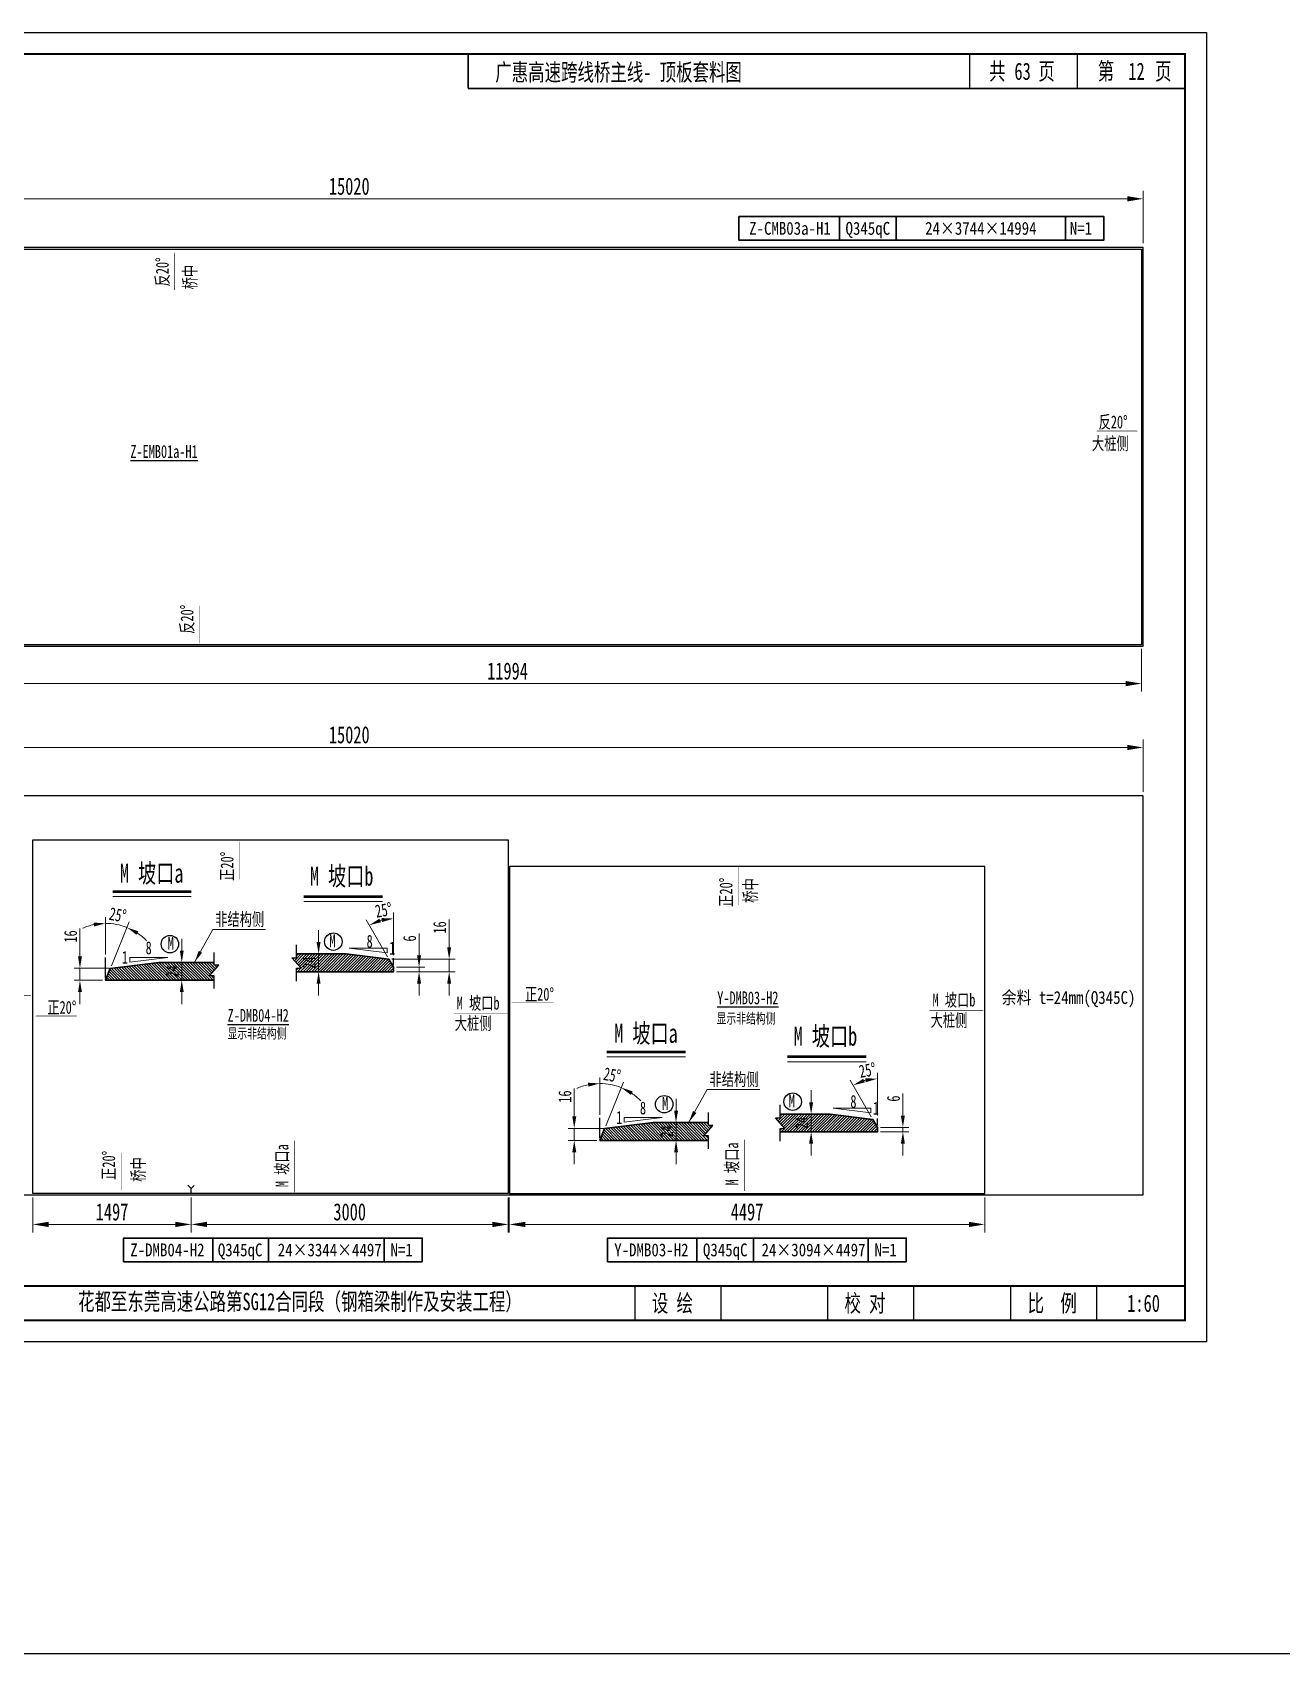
# Model space of a CAD drawing. Extents: x 1629247 to 2251351, y -601856 to -65897.
# Drawn here: x 2110674 to 2122492, y -114574 to -99245 of the extents above; entities that cross this region are included whole.
import ezdxf
from ezdxf.enums import TextEntityAlignment as Align

# ---------------------------------------------------------------- set-up
doc = ezdxf.new("R2010")
doc.units = 0
doc.header["$LTSCALE"] = 2
doc.header["$MEASUREMENT"] = 0
doc.header["$PDMODE"] = 35
doc.header["$PDSIZE"] = 50
doc.linetypes.add('PHANTOM', pattern=[63.5, 31.75, -6.35, 6.35, -6.35, 6.35, -6.35])
doc.layers.get('0').update_dxf_attribs({"linetype": 'CONTINUOUS'})
doc.layers.get('Defpoints').update_dxf_attribs({"linetype": 'CONTINUOUS'})
for name, color, linetype, lineweight in [('1图框轮廓', 7, 'CONTINUOUS', 35), ('文字层', 4, 'CONTINUOUS', 13), ('标注层', 3, 'CONTINUOUS', 13)]:
    doc.layers.add(name, color=color, linetype=linetype, lineweight=lineweight)
doc.layers.add('A3', color=7, linetype='CONTINUOUS')
doc.styles.add('仿宋', font='仿宋_GB2312_1.ttf', dxfattribs={"width": 0.7})
doc.dimstyles.new('标准标注样式-45', dxfattribs={"dimscale": 45, "dimtxt": 2.7, "dimasz": 2.5, "dimexe": 1.25, "dimexo": 0.625, "dimtad": 1, "dimdec": 0, "dimdsep": 46, "dimtxsty": '仿宋', "dimcen": 2.5, "dimclrd": 3, "dimclre": 3, "dimclrt": 4, "dimazin": 0, "dimtfac": 1, "dimtdec": 0, "dimtmove": 0, "dimatfit": 3, "dimfxl": 1.25, "dimlwd": 13, "dimlwe": 13, "dimarcsym": 0})
doc.dimstyles.new('标准标注样式-60', dxfattribs={"dimscale": 60, "dimtxt": 2.7, "dimasz": 2.5, "dimexe": 1.25, "dimexo": 0.625, "dimtad": 1, "dimdec": 0, "dimdsep": 46, "dimtxsty": '仿宋', "dimcen": 2.5, "dimclrd": 3, "dimclre": 3, "dimclrt": 4, "dimazin": 0, "dimtfac": 1, "dimtdec": 0, "dimtmove": 0, "dimatfit": 3, "dimfxl": 1.25, "dimlwd": 13, "dimlwe": 13, "dimarcsym": 0})

# ---------------------------------------------------------------- blocks, each defined once
blk = doc.blocks.new('*D898')
at = {"layer": 'Defpoints', "color": 0}
for p in [(2118008, -109472), (2118041, -109472), (2118016, -109640)]:
    blk.add_point(p, dxfattribs=at)
at = {"layer": '标注层', "color": 3, "linetype": 'ByBlock', "lineweight": 13}
for p, q in [((2118041, -109360), (2118041, -109247)), ((2118041, -109640), (2118041, -109472)), ((2118041, -109753), (2118041, -109865))]:
    blk.add_line(p, q, dxfattribs=at)
at = {"layer": '标注层', "color": 3, "lineweight": 13}
for p, q in [((2118036, -109472), (2118097, -109472)), ((2118044, -109640), (2118097, -109640))]:
    blk.add_line(p, q, dxfattribs=at)
at = {"layer": '标注层', "color": 3}
for points in [[(2118022, -109360), (2118060, -109360), (2118041, -109472)], [(2118022, -109753), (2118060, -109753), (2118041, -109640)]]:
    blk.add_solid(points, dxfattribs=at)
at = {"layer": '标注层', "color": 4, "insert": (2117952, -109556), "char_height": 121.5, "attachment_point": 5, "rotation": 90, "style": '仿宋'}
blk.add_mtext('24', dxfattribs=at)
blk = doc.blocks.new('*D899')
at = {"layer": 'Defpoints', "color": 0}
for p in [(2118668, -109598), (2118909, -109598), (2118668, -109640)]:
    blk.add_point(p, dxfattribs=at)
at = {"layer": '标注层', "color": 3, "linetype": 'ByBlock', "lineweight": 13}
for p, q in [((2118909, -109486), (2118909, -109279)), ((2118909, -109640), (2118909, -109598)), ((2118909, -109753), (2118909, -109865))]:
    blk.add_line(p, q, dxfattribs=at)
at = {"layer": '标注层', "color": 3, "lineweight": 13}
for p, q in [((2118696, -109598), (2118965, -109598)), ((2118696, -109640), (2118965, -109640))]:
    blk.add_line(p, q, dxfattribs=at)
at = {"layer": '标注层', "color": 3}
for points in [[(2118890, -109486), (2118928, -109486), (2118909, -109598)], [(2118890, -109753), (2118928, -109753), (2118909, -109640)]]:
    blk.add_solid(points, dxfattribs=at)
at = {"layer": '标注层', "color": 4, "insert": (2118820, -109326), "char_height": 122, "attachment_point": 5, "rotation": 90, "style": '仿宋'}
blk.add_mtext('6', dxfattribs=at)
blk = doc.blocks.new('*D900')
at = {"layer": 'Defpoints', "color": 0}
for p in [(2118510, -109166), (2118624, -109523), (2118668, -109513), (2118668, -109578), (2118668, -109598)]:
    blk.add_point(p, dxfattribs=at)
at = {"layer": '标注层', "color": 3, "lineweight": 13}
for p, q in [((2118668, -109485), (2118668, -109082)), ((2118610, -109499), (2118410, -109151))]:
    blk.add_line(p, q, dxfattribs=at)
at = {"layer": '标注层', "color": 3, "linetype": 'ByBlock', "lineweight": 13}
blk.add_arc((2118668, -109598), 460, 104.0452, 105.9548, dxfattribs=at)
at = {"layer": '标注层', "color": 3}
for points in [[(2118549, -109173), (2118534, -109139), (2118438, -109200)], [(2118554, -109134), (2118558, -109171), (2118668, -109138)]]:
    blk.add_solid(points, dxfattribs=at)
at = {"layer": '标注层', "color": 4, "insert": (2118574, -109058), "char_height": 121.5, "attachment_point": 5, "rotation": 9.8298, "style": '仿宋'}
blk.add_mtext('25%%D', dxfattribs=at)
blk = doc.blocks.new('*D901')
at = {"layer": 'Defpoints', "color": 0}
for p in [(2116763, -109553), (2116797, -109553), (2116788, -109721)]:
    blk.add_point(p, dxfattribs=at)
at = {"layer": '标注层', "color": 3, "linetype": 'ByBlock', "lineweight": 13}
for p, q in [((2116763, -109440), (2116763, -109328)), ((2116763, -109721), (2116763, -109553)), ((2116763, -109833), (2116763, -109946))]:
    blk.add_line(p, q, dxfattribs=at)
at = {"layer": '标注层', "color": 3, "lineweight": 13}
for p, q in [((2116768, -109553), (2116707, -109553)), ((2116760, -109721), (2116707, -109721))]:
    blk.add_line(p, q, dxfattribs=at)
at = {"layer": '标注层', "color": 3}
for points in [[(2116745, -109440), (2116782, -109440), (2116763, -109553)], [(2116745, -109833), (2116782, -109833), (2116763, -109721)]]:
    blk.add_solid(points, dxfattribs=at)
at = {"layer": '标注层', "color": 4, "insert": (2116674, -109637), "char_height": 121.5, "attachment_point": 5, "rotation": 90, "style": '仿宋'}
blk.add_mtext('24', dxfattribs=at)
blk = doc.blocks.new('*D902')
at = {"layer": 'Defpoints', "color": 0}
for p in [(2116179, -109200), (2116043, -109507), (2116043, -109701), (2116043, -109721), (2116087, -109610)]:
    blk.add_point(p, dxfattribs=at)
at = {"layer": '标注层', "color": 3, "lineweight": 13}
for p, q in [((2116043, -109479), (2116043, -109126)), ((2116098, -109584), (2116265, -109170))]:
    blk.add_line(p, q, dxfattribs=at)
at = {"layer": '标注层', "color": 3, "linetype": 'ByBlock', "lineweight": 13}
for start, end in [(101.9979, 113.9959), (68, 90), (44.0041, 56.0021)]:
    blk.add_arc((2116043, -109721), 538, start, end, dxfattribs=at)
at = {"layer": '标注层', "color": 3}
for points in [[(2115929, -109176), (2115933, -109213), (2116043, -109183)], [(2116335, -109291), (2116353, -109258), (2116244, -109222)]]:
    blk.add_solid(points, dxfattribs=at)
at = {"layer": '标注层', "color": 4, "insert": (2116158, -109104), "char_height": 121.5, "attachment_point": 5, "rotation": 349.4508, "style": '仿宋'}
blk.add_mtext('25%%D', dxfattribs=at)
blk = doc.blocks.new('*D903')
at = {"layer": 'Defpoints', "color": 0}
for p in [(2115800, -109721), (2116043, -109721), (2116108, -109608)]:
    blk.add_point(p, dxfattribs=at)
at = {"layer": '标注层', "color": 3, "linetype": 'ByBlock', "lineweight": 13}
for p, q in [((2115800, -109495), (2115800, -109231)), ((2115800, -109721), (2115800, -109608)), ((2115800, -109833), (2115800, -109946))]:
    blk.add_line(p, q, dxfattribs=at)
at = {"layer": '标注层', "color": 3, "lineweight": 13}
for p, q in [((2116080, -109608), (2115744, -109608)), ((2116015, -109721), (2115744, -109721))]:
    blk.add_line(p, q, dxfattribs=at)
at = {"layer": '标注层', "color": 3}
for points in [[(2115782, -109495), (2115819, -109495), (2115800, -109608)], [(2115782, -109833), (2115819, -109833), (2115800, -109721)]]:
    blk.add_solid(points, dxfattribs=at)
at = {"layer": '标注层', "color": 4, "insert": (2115712, -109307), "char_height": 121.5, "attachment_point": 5, "rotation": 90, "style": '仿宋'}
blk.add_mtext('16', dxfattribs=at)
blk = doc.blocks.new('*D849')
at = {"color": 3, "lineweight": 13, "ltscale": 3}
for p, q in [((2110679, -110262), (2110679, -110591)), ((2112176, -110262), (2112176, -110591))]:
    blk.add_line(p, q, dxfattribs=at)
at = {"color": 3, "linetype": 'ByBlock', "lineweight": 13, "ltscale": 3}
blk.add_line((2112026, -110516), (2110829, -110516), dxfattribs=at)
at = {"color": 3, "ltscale": 3}
for points in [[(2110829, -110491), (2110829, -110541), (2110679, -110516)], [(2112026, -110491), (2112026, -110541), (2112176, -110516)]]:
    blk.add_solid(points, dxfattribs=at)
at = {"layer": 'Defpoints', "color": 0, "ltscale": 3}
for p in [(2110679, -110225), (2112176, -110225), (2110679, -110516)]:
    blk.add_point(p, dxfattribs=at)
at = {"color": 4, "ltscale": 3, "insert": (2111428, -110398), "char_height": 162, "attachment_point": 5, "style": '仿宋'}
blk.add_mtext('1497', dxfattribs=at)
blk = doc.blocks.new('*D850')
at = {"color": 3, "lineweight": 13, "ltscale": 3}
for p, q in [((2112176, -110262), (2112176, -110591)), ((2115176, -110262), (2115176, -110591))]:
    blk.add_line(p, q, dxfattribs=at)
at = {"color": 3, "linetype": 'ByBlock', "lineweight": 13, "ltscale": 3}
blk.add_line((2112326, -110516), (2115026, -110516), dxfattribs=at)
at = {"color": 3, "ltscale": 3}
for points in [[(2112326, -110491), (2112326, -110541), (2112176, -110516)], [(2115026, -110491), (2115026, -110541), (2115176, -110516)]]:
    blk.add_solid(points, dxfattribs=at)
at = {"layer": 'Defpoints', "color": 0, "ltscale": 3}
for p in [(2112176, -110225), (2115176, -110225), (2115176, -110516)]:
    blk.add_point(p, dxfattribs=at)
at = {"color": 4, "ltscale": 3, "insert": (2113676, -110398), "char_height": 162, "attachment_point": 5, "style": '仿宋'}
blk.add_mtext('3000', dxfattribs=at)
blk = doc.blocks.new('*D858')
at = {"layer": 'Defpoints', "color": 0}
for p in [(2113348, -107958), (2113382, -107958), (2113357, -108126)]:
    blk.add_point(p, dxfattribs=at)
at = {"layer": '标注层', "color": 3, "linetype": 'ByBlock', "lineweight": 13}
for p, q in [((2113382, -107846), (2113382, -107733)), ((2113382, -108126), (2113382, -107958)), ((2113382, -108239), (2113382, -108351))]:
    blk.add_line(p, q, dxfattribs=at)
at = {"layer": '标注层', "color": 3, "lineweight": 13}
for p, q in [((2113377, -107958), (2113438, -107958)), ((2113385, -108126), (2113438, -108126))]:
    blk.add_line(p, q, dxfattribs=at)
at = {"layer": '标注层', "color": 3}
for points in [[(2113363, -107846), (2113400, -107846), (2113382, -107958)], [(2113363, -108239), (2113400, -108239), (2113382, -108126)]]:
    blk.add_solid(points, dxfattribs=at)
at = {"layer": '标注层', "color": 4, "insert": (2113293, -108042), "char_height": 121.5, "attachment_point": 5, "rotation": 90, "style": '仿宋'}
blk.add_mtext('24', dxfattribs=at)
blk = doc.blocks.new('*D859')
at = {"layer": 'Defpoints', "color": 0}
for p in [(2114091, -108084), (2114091, -108126), (2114332, -108084)]:
    blk.add_point(p, dxfattribs=at)
at = {"layer": '标注层', "color": 3, "linetype": 'ByBlock', "lineweight": 13}
for p, q in [((2114332, -107972), (2114332, -107765)), ((2114332, -108126), (2114332, -108084)), ((2114332, -108239), (2114332, -108351))]:
    blk.add_line(p, q, dxfattribs=at)
at = {"layer": '标注层', "color": 3, "lineweight": 13}
for p, q in [((2114119, -108084), (2114388, -108084)), ((2114119, -108126), (2114388, -108126))]:
    blk.add_line(p, q, dxfattribs=at)
at = {"layer": '标注层', "color": 3}
for points in [[(2114313, -107972), (2114351, -107972), (2114332, -108084)], [(2114313, -108239), (2114351, -108239), (2114332, -108126)]]:
    blk.add_solid(points, dxfattribs=at)
at = {"layer": '标注层', "color": 4, "insert": (2114243, -107812), "char_height": 122, "attachment_point": 5, "rotation": 90, "style": '仿宋'}
blk.add_mtext('6', dxfattribs=at)
blk = doc.blocks.new('*D860')
at = {"layer": 'Defpoints', "color": 0}
for p in [(2113934, -107652), (2114048, -108009), (2114091, -107999), (2114091, -108064), (2114091, -108084)]:
    blk.add_point(p, dxfattribs=at)
at = {"layer": '标注层', "color": 3, "lineweight": 13}
for p, q in [((2114091, -107971), (2114091, -107568)), ((2114034, -107985), (2113833, -107637))]:
    blk.add_line(p, q, dxfattribs=at)
at = {"layer": '标注层', "color": 3, "linetype": 'ByBlock', "lineweight": 13}
blk.add_arc((2114091, -108084), 460, 104.0452, 105.9548, dxfattribs=at)
at = {"layer": '标注层', "color": 3}
for points in [[(2113972, -107659), (2113957, -107625), (2113861, -107686)], [(2113977, -107619), (2113982, -107657), (2114091, -107624)]]:
    blk.add_solid(points, dxfattribs=at)
at = {"layer": '标注层', "color": 4, "insert": (2113997, -107544), "char_height": 121.5, "attachment_point": 5, "rotation": 9.8298, "style": '仿宋'}
blk.add_mtext('25%%D', dxfattribs=at)
blk = doc.blocks.new('*D861')
at = {"layer": 'Defpoints', "color": 0}
for p in [(2112087, -108039), (2112121, -108039), (2112112, -108207)]:
    blk.add_point(p, dxfattribs=at)
at = {"layer": '标注层', "color": 3, "linetype": 'ByBlock', "lineweight": 13}
for p, q in [((2112087, -107926), (2112087, -107814)), ((2112087, -108207), (2112087, -108039)), ((2112087, -108319), (2112087, -108432))]:
    blk.add_line(p, q, dxfattribs=at)
at = {"layer": '标注层', "color": 3, "lineweight": 13}
for p, q in [((2112092, -108039), (2112031, -108039)), ((2112084, -108207), (2112031, -108207))]:
    blk.add_line(p, q, dxfattribs=at)
at = {"layer": '标注层', "color": 3}
for points in [[(2112069, -107926), (2112106, -107926), (2112087, -108039)], [(2112069, -108319), (2112106, -108319), (2112087, -108207)]]:
    blk.add_solid(points, dxfattribs=at)
at = {"layer": '标注层', "color": 4, "insert": (2111998, -108123), "char_height": 121.5, "attachment_point": 5, "rotation": 90, "style": '仿宋'}
blk.add_mtext('24', dxfattribs=at)
blk = doc.blocks.new('*D862')
at = {"layer": 'Defpoints', "color": 0}
for p in [(2111503, -107686), (2111367, -107993), (2111367, -108187), (2111367, -108207), (2111411, -108096)]:
    blk.add_point(p, dxfattribs=at)
at = {"layer": '标注层', "color": 3, "lineweight": 13}
for p, q in [((2111367, -107965), (2111367, -107612)), ((2111422, -108070), (2111589, -107656))]:
    blk.add_line(p, q, dxfattribs=at)
at = {"layer": '标注层', "color": 3, "linetype": 'ByBlock', "lineweight": 13}
for start, end in [(101.9979, 113.9959), (68, 90), (44.0041, 56.0021)]:
    blk.add_arc((2111367, -108207), 538, start, end, dxfattribs=at)
at = {"layer": '标注层', "color": 3}
for points in [[(2111253, -107662), (2111257, -107699), (2111367, -107669)], [(2111659, -107777), (2111677, -107744), (2111568, -107708)]]:
    blk.add_solid(points, dxfattribs=at)
at = {"layer": '标注层', "color": 4, "insert": (2111482, -107590), "char_height": 121.5, "attachment_point": 5, "rotation": 349.4508, "style": '仿宋'}
blk.add_mtext('25%%D', dxfattribs=at)
blk = doc.blocks.new('*D863')
at = {"layer": 'Defpoints', "color": 0}
for p in [(2111124, -108207), (2111367, -108207), (2111432, -108094)]:
    blk.add_point(p, dxfattribs=at)
at = {"layer": '标注层', "color": 3, "linetype": 'ByBlock', "lineweight": 13}
for p, q in [((2111124, -107981), (2111124, -107717)), ((2111124, -108207), (2111124, -108094)), ((2111124, -108319), (2111124, -108432))]:
    blk.add_line(p, q, dxfattribs=at)
at = {"layer": '标注层', "color": 3, "lineweight": 13}
for p, q in [((2111404, -108094), (2111068, -108094)), ((2111339, -108207), (2111068, -108207))]:
    blk.add_line(p, q, dxfattribs=at)
at = {"layer": '标注层', "color": 3}
for points in [[(2111106, -107981), (2111143, -107981), (2111124, -108094)], [(2111106, -108319), (2111143, -108319), (2111124, -108207)]]:
    blk.add_solid(points, dxfattribs=at)
at = {"layer": '标注层', "color": 4, "insert": (2111036, -107793), "char_height": 121.5, "attachment_point": 5, "rotation": 90, "style": '仿宋'}
blk.add_mtext('16', dxfattribs=at)
blk = doc.blocks.new('*D864')
at = {"layer": 'Defpoints', "color": 0}
for p in [(2114048, -108009), (2114617, -108009), (2114091, -108126)]:
    blk.add_point(p, dxfattribs=at)
at = {"layer": '标注层', "color": 3, "linetype": 'ByBlock', "lineweight": 13}
for p, q in [((2114617, -107896), (2114617, -107633)), ((2114617, -108126), (2114617, -108009)), ((2114617, -108239), (2114617, -108351))]:
    blk.add_line(p, q, dxfattribs=at)
at = {"layer": '标注层', "color": 3, "lineweight": 13}
for p, q in [((2114076, -108009), (2114673, -108009)), ((2114119, -108126), (2114673, -108126))]:
    blk.add_line(p, q, dxfattribs=at)
at = {"layer": '标注层', "color": 3}
for points in [[(2114598, -107896), (2114636, -107896), (2114617, -108009)], [(2114598, -108239), (2114636, -108239), (2114617, -108126)]]:
    blk.add_solid(points, dxfattribs=at)
at = {"layer": '标注层', "color": 4, "insert": (2114528, -107708), "char_height": 121.5, "attachment_point": 5, "rotation": 90, "style": '仿宋'}
blk.add_mtext('16', dxfattribs=at)
blk = doc.blocks.new('*D874')
at = {"color": 3, "lineweight": 13, "ltscale": 3}
for p, q in [((2109172, -105074), (2109172, -105477)), ((2121166, -105074), (2121166, -105477))]:
    blk.add_line(p, q, dxfattribs=at)
at = {"color": 3, "linetype": 'ByBlock', "lineweight": 13, "ltscale": 3}
blk.add_line((2121016, -105402), (2109322, -105402), dxfattribs=at)
at = {"color": 3, "ltscale": 3}
for points in [[(2109322, -105377), (2109322, -105427), (2109172, -105402)], [(2121016, -105377), (2121016, -105427), (2121166, -105402)]]:
    blk.add_solid(points, dxfattribs=at)
at = {"layer": 'Defpoints', "color": 0, "ltscale": 3}
for p in [(2109172, -105037), (2121166, -105037), (2109172, -105402)]:
    blk.add_point(p, dxfattribs=at)
at = {"color": 4, "ltscale": 3, "insert": (2115169, -105284), "char_height": 162, "attachment_point": 5, "style": '仿宋'}
blk.add_mtext('11994', dxfattribs=at)
blk = doc.blocks.new('tukuangA4-')
at = {"layer": 'A3'}
for p, q in [((537, 7565), (537, 10327)), ((882, 10327), (537, 10327)), ((12951, 10051), (12951, 10327)), ((13814, 10051), (13814, 10327)), ((882, 8256), (537, 8256)), ((882, 7565), (537, 7565)), ((1745, 173), (1745, 449)), ((10266, 173), (10266, 449)), ((10957, 173), (10957, 449)), ((11811, 173), (11811, 449)), ((12502, 173), (12502, 449)), ((13280, 173), (13280, 449)), ((13971, 173), (13971, 449))]:
    blk.add_line(p, q, dxfattribs=at)
blk.add_lwpolyline([(14850, 10500), (14850, 0), (0, 0), (0, 10500)], close=True, dxfattribs=at)
for points, const_width in [([(882, 10327), (14677, 10327), (14677, 173), (882, 173), (882, 10327)], 17.3), ([(8927, 10051), (8927, 10327)], 13.8), ([(8927, 10051), (14677, 10051)], 13.8), ([(882, 449), (14677, 449)], 13.8)]:
    blk.add_lwpolyline(points, dxfattribs=dict(at, const_width=const_width))
at = {"layer": 'A3', "color": 7, "linetype": 'Continuous', "style": '仿宋', "width": 0.7}
for s, p in [('共    页', (13106, 10120)), ('第     页', (13977, 10120)), ('工程名称', (1009, 242)), ('花都至东莞高速公路第SG12合同段（钢箱梁制作及安装工程）', (5798, 255)), ('设 绘', (10401, 242)), ('校 对', (11946, 242)), ('比  例', (13415, 242))]:
    blk.add_text(s, height=138.1, dxfattribs=at).set_placement(p)
blk.add_text('WSD63711L-', height=172.6, rotation=90, dxfattribs=at).set_placement((806, 9316), align=Align.CENTER)
blk.add_text('图 号', height=172.6, rotation=90, dxfattribs=at).set_placement((793, 7681))
blk.add_text('A4', height=138.1, dxfattribs=at).set_placement((139, 50), align=Align.CENTER)
blk = doc.blocks.new('*D776')
at = {"color": 3, "lineweight": 13, "ltscale": 3}
for p, q in [((2106162, -106427), (2106162, -105931)), ((2121182, -106427), (2121182, -105931))]:
    blk.add_line(p, q, dxfattribs=at)
at = {"color": 3, "linetype": 'ByBlock', "lineweight": 13, "ltscale": 3}
blk.add_line((2121032, -106006), (2106312, -106006), dxfattribs=at)
at = {"color": 3, "ltscale": 3}
for points in [[(2106312, -105981), (2106312, -106031), (2106162, -106006)], [(2121032, -105981), (2121032, -106031), (2121182, -106006)]]:
    blk.add_solid(points, dxfattribs=at)
at = {"layer": 'Defpoints', "color": 0, "ltscale": 3}
for p in [(2106162, -106006), (2106162, -106465), (2121182, -106465)]:
    blk.add_point(p, dxfattribs=at)
at = {"color": 4, "ltscale": 3, "insert": (2113672, -105887), "char_height": 162, "attachment_point": 5, "style": '仿宋'}
blk.add_mtext('15020', dxfattribs=at)
blk = doc.blocks.new('*D778')
at = {"color": 3, "lineweight": 13, "ltscale": 3}
for p, q in [((2106162, -101239), (2106162, -100743)), ((2121182, -101239), (2121182, -100743))]:
    blk.add_line(p, q, dxfattribs=at)
at = {"color": 3, "linetype": 'ByBlock', "lineweight": 13, "ltscale": 3}
blk.add_line((2121032, -100818), (2106312, -100818), dxfattribs=at)
at = {"color": 3, "ltscale": 3}
for points in [[(2106312, -100793), (2106312, -100843), (2106162, -100818)], [(2121032, -100793), (2121032, -100843), (2121182, -100818)]]:
    blk.add_solid(points, dxfattribs=at)
at = {"layer": 'Defpoints', "color": 0, "ltscale": 3}
for p in [(2106162, -100818), (2106162, -101277), (2121182, -101277)]:
    blk.add_point(p, dxfattribs=at)
at = {"color": 4, "ltscale": 3, "insert": (2113672, -100700), "char_height": 162, "attachment_point": 5, "style": '仿宋'}
blk.add_mtext('15020', dxfattribs=at)
blk = doc.blocks.new('*D798')
at = {"color": 3, "lineweight": 13, "ltscale": 3}
for p, q in [((2115186, -110262), (2115186, -110591)), ((2119683, -110262), (2119683, -110591))]:
    blk.add_line(p, q, dxfattribs=at)
at = {"color": 3, "linetype": 'ByBlock', "lineweight": 13, "ltscale": 3}
blk.add_line((2115336, -110516), (2119533, -110516), dxfattribs=at)
at = {"color": 3, "ltscale": 3}
for points in [[(2115336, -110491), (2115336, -110541), (2115186, -110516)], [(2119533, -110491), (2119533, -110541), (2119683, -110516)]]:
    blk.add_solid(points, dxfattribs=at)
at = {"layer": 'Defpoints', "color": 0, "ltscale": 3}
for p in [(2115186, -110225), (2119683, -110225), (2119683, -110516)]:
    blk.add_point(p, dxfattribs=at)
at = {"color": 4, "ltscale": 3, "insert": (2117435, -110398), "char_height": 162, "attachment_point": 5, "style": '仿宋'}
blk.add_mtext('4497', dxfattribs=at)

msp = doc.modelspace()

# ---------------------------------------------------------------- hatches: boundary and pattern name
at = {"layer": '标注层', "linetype": 'PHANTOM'}
h = msp.add_hatch(dxfattribs=at)
h.set_pattern_fill('ANSI31', color=8, scale=150, style=0)
h.set_pattern_definition([(315, (2111366.788, -108038.727), (-13.25825, -13.25825), [])])
h.paths.add_polyline_path([(2111870.8, -108038.7), (2111411.5, -108096.1), (2111366.8, -108206.7), (2112392.7, -108206.7), (2112392.7, -108165.1), (2112349, -108165.1), (2112436.5, -108065.1), (2112392.7, -108065.1), (2112392.7, -108038.7)])
h.paths.add_polyline_path([(2111907.3, -108202.1), (2111907.3, -108043.4), (2112089.5, -108043.4), (2112089.5, -108202.1)], flags=24)
h = msp.add_hatch(dxfattribs=at)
h.set_pattern_fill('ANSI31', color=8, scale=150, style=0)
h.set_pattern_definition([(45, (2113128.487, -108126.43), (-13.25825, 13.25825), [])])
h.paths.add_polyline_path([(2114091.2, -108126.4), (2114091.2, -108084.4), (2114047.6, -108009), (2113643.2, -107958.4), (2113172.2, -107958.4), (2113172.2, -107993.7), (2113128.5, -107993.7), (2113216, -108093.7), (2113172.2, -108093.7), (2113172.2, -108126.4)])
h.paths.add_polyline_path([(2113201.6, -108121.8), (2113201.6, -107963.1), (2113383.9, -107963.1), (2113383.9, -108121.8)], flags=24)
h = msp.add_hatch(dxfattribs=at)
h.set_pattern_fill('ANSI31', color=8, scale=150, style=0)
h.set_pattern_definition([(315, (2116042.8, -109552.781), (-13.25825, -13.25825), [])])
h.paths.add_polyline_path([(2116546.8, -109552.8), (2116087.5, -109610.2), (2116042.8, -109720.8), (2117068.7, -109720.8), (2117068.7, -109679.1), (2117025, -109679.1), (2117112.5, -109579.1), (2117068.7, -109579.1), (2117068.7, -109552.8)])
h.paths.add_polyline_path([(2116583.3, -109716.1), (2116583.3, -109557.4), (2116765.5, -109557.4), (2116765.5, -109716.1)], flags=24)
h = msp.add_hatch(dxfattribs=at)
h.set_pattern_fill('ANSI31', color=8, scale=150, style=0)
h.set_pattern_definition([(45, (2117705.097, -109640.485), (-13.25825, 13.25825), [])])
h.paths.add_polyline_path([(2118219.8, -109472.5), (2117748.8, -109472.5), (2117748.8, -109507.7), (2117705.1, -109507.7), (2117792.6, -109607.7), (2117748.8, -109607.7), (2117748.8, -109640.5), (2118667.8, -109640.5), (2118667.8, -109598.5), (2118624.2, -109523)])
h.paths.add_polyline_path([(2117860.8, -109635.8), (2117860.8, -109477.1), (2118043, -109477.1), (2118043, -109635.8)], flags=24)

# ---------------------------------------------------------------- linework, layer by layer
at = {"color": 7, "ltscale": 3}
for p, q in [((2111366.8, -108186.7), (2111366.8, -107993.2)), ((2114091.2, -108064.4), (2114091.2, -107999.2)), ((2116042.8, -109700.7), (2116042.8, -109507.2)), ((2118667.8, -109578.4), (2118667.8, -109513.3))]:
    msp.add_line(p, q, dxfattribs=at)
at = {"color": 6, "ltscale": 3}
for p, q in [((2112176.4, -110175.5), (2112145.1, -110144.2)), ((2112205.5, -110146.5), (2112176.4, -110175.5)), ((2112176.4, -110224.6), (2112176.4, -110175.5))]:
    msp.add_line(p, q, dxfattribs=at)
at = {"color": 8, "ltscale": 3}
msp.add_line((2065547.6, -114573.8), (2251350.7, -114573.8), dxfattribs=at)
for points in [[(2106162.4, -105046.9), (2121182.4, -105046.9), (2121182.4, -101276.9), (2106162.4, -101276.9)], [(2106162.4, -110234.6), (2121182.4, -110234.6), (2121182.4, -106464.6), (2106162.4, -106464.6)]]:
    msp.add_lwpolyline(points, close=True, dxfattribs=at)
at = {"color": 1}
for points in [[(2121166.4, -105036.9), (2106172.4, -105036.9), (2106172.4, -101292.9), (2121166.4, -101292.9)], [(2110679.4, -106880.6), (2115176.4, -106880.6), (2115176.4, -110224.6), (2110679.4, -110224.6)], [(2115186.4, -110224.6), (2119683.4, -110224.6), (2119683.4, -107130.6), (2115186.4, -107130.6)]]:
    msp.add_lwpolyline(points, close=True, dxfattribs=at)
at = {"color": 7}
for points in [[(2113172.2, -108214.9), (2113172.2, -108093.7), (2113216, -108093.7), (2113128.5, -107993.7), (2113172.2, -107993.7), (2113172.2, -107872.5)], [(2112392.7, -108286.3), (2112392.7, -108165.1), (2112349, -108165.1), (2112436.5, -108065.1), (2112392.7, -108065.1), (2112392.7, -107943.9)], [(2117748.8, -109728.9), (2117748.8, -109607.7), (2117792.6, -109607.7), (2117705.1, -109507.7), (2117748.8, -109507.7), (2117748.8, -109386.5)], [(2117068.7, -109800.3), (2117068.7, -109679.1), (2117025, -109679.1), (2117112.5, -109579.1), (2117068.7, -109579.1), (2117068.7, -109457.9)]]:
    msp.add_lwpolyline(points, dxfattribs=at)
at = {"color": 3, "ltscale": 3}
for centre in [(2113521, -107841.6), (2111975.2, -107865.4), (2117866.6, -109355.7), (2116651.3, -109379.5)]:
    msp.add_circle(centre, 82.7, dxfattribs=at)
at = {"layer": '1图框轮廓', "color": 30, "ltscale": 3}
for p, q in [((2118310, -101209.6), (2118310, -100984.6)), ((2118844.5, -101209.6), (2118844.5, -100984.6)), ((2120448.5, -101209.6), (2120448.5, -100984.6)), ((2112382.5, -110644.3), (2112382.5, -110869.3)), ((2112906.5, -110869.3), (2112906.5, -110644.3)), ((2114001.5, -110644.3), (2114001.5, -110869.3)), ((2116961.1, -110644.3), (2116961.1, -110869.3)), ((2117495.6, -110869.3), (2117495.6, -110644.3)), ((2118580.1, -110644.3), (2118580.1, -110869.3))]:
    msp.add_line(p, q, dxfattribs=at)
for points in [[(2117358.5, -100984.6), (2120808.5, -100984.6), (2120808.5, -101209.6), (2117358.5, -101209.6)], [(2114361.5, -110869.3), (2111536.9, -110869.3), (2111536.9, -110644.3), (2114361.5, -110644.3)], [(2118940.1, -110869.3), (2116115.4, -110869.3), (2116115.4, -110644.3), (2118940.1, -110644.3)]]:
    msp.add_lwpolyline(points, close=True, dxfattribs=at)
at = {"layer": '1图框轮廓', "color": 207}
for points in [[(2112392.7, -108038.7), (2111870.8, -108038.7), (2111411.5, -108096.1), (2111366.8, -108206.7), (2112392.7, -108206.7)], [(2113172.2, -107958.4), (2113643.2, -107958.4), (2114047.6, -108009), (2114091.2, -108084.4), (2114091.2, -108126.4), (2113172.2, -108126.4)], [(2117068.7, -109552.8), (2116546.8, -109552.8), (2116087.5, -109610.2), (2116042.8, -109720.8), (2117068.7, -109720.8)], [(2117748.8, -109472.5), (2118219.8, -109472.5), (2118624.2, -109523), (2118667.8, -109598.5), (2118667.8, -109640.5), (2117748.8, -109640.5)]]:
    msp.add_lwpolyline(points, dxfattribs=at)
at = {"layer": '文字层', "lineweight": 50}
for p, q in [((2112177.1, -107371.7), (2111433.9, -107371.7)), ((2113984.7, -107418.7), (2113241.5, -107418.7)), ((2116853.1, -108885.8), (2116109.9, -108885.8)), ((2118561.3, -108932.8), (2117818.1, -108932.8))]:
    msp.add_line(p, q, dxfattribs=at)
at = {"layer": '文字层', "lineweight": 20}
for p, q in [((2112177.1, -107416.7), (2111433.9, -107416.7)), ((2113984.7, -107463.7), (2113241.5, -107463.7)), ((2116853.1, -108930.8), (2116109.9, -108930.8)), ((2118561.3, -108977.8), (2117818.1, -108977.8))]:
    msp.add_line(p, q, dxfattribs=at)
at = {"layer": '标注层', "color": 42}
for points in [[(2112020.7, -101322.1, 0, 25, 0), (2112020.7, -101397, 5, 5, 0), (2112020.7, -101681.6, 5, 5, 0)], [(2121136.5, -103013.9, 0, 25, 0), (2121061.7, -103013.9, 5, 5, 0), (2120740.9, -103013.9, 5, 5, 0)], [(2112254.7, -105024.1, 0, 25, 0), (2112254.7, -104949.3, 5, 5, 0), (2112254.7, -104664.6, 5, 5, 0)], [(2112633.2, -106893.5, 0, 25, 0), (2112633.2, -106968.3, 5, 5, 0), (2112633.2, -107252.9, 5, 5, 0)], [(2117353.6, -107134.8, 0, 25, 0), (2117353.6, -107209.6, 5, 5, 0), (2117353.6, -107494.2, 5, 5, 0)], [(2110669.4, -108352.6, 0, 25, 0), (2110594.6, -108352.6, 5, 5, 0), (2110151.3, -108352.6, 5, 5, 0)], [(2115176.4, -108521.4, 0, 25, 0), (2115101.6, -108521.4, 5, 5, 0), (2114658.3, -108521.4, 5, 5, 0)], [(2115205.6, -108420.8, 0, 25, 0), (2115280.4, -108420.8, 5, 5, 0), (2115601.2, -108420.8, 5, 5, 0)], [(2119677.9, -108492.3, 0, 25, 0), (2119603.1, -108492.3, 5, 5, 0), (2119159.8, -108492.3, 5, 5, 0)], [(2110696.6, -108545.5, 0, 25, 0), (2110771.4, -108545.5, 5, 5, 0), (2111092.2, -108545.5, 5, 5, 0)], [(2111513.9, -110195.4, 0, 25, 0), (2111513.9, -110120.6, 5, 5, 0), (2111513.9, -109836, 5, 5, 0)]]:
    msp.add_lwpolyline(points, format="xyseb", dxfattribs=at)
at = {"layer": '标注层', "color": 7}
for points in [[(2114030.5, -107948), (2113672.1, -107903.2), (2113672.1, -107903.2), (2114030.5, -107903.2)], [(2111596.6, -108035.4), (2111955, -107990.6), (2111955, -107990.6), (2111596.6, -107990.6)], [(2118607.1, -109462.1), (2118248.7, -109417.3), (2118248.7, -109417.3), (2118607.1, -109417.3)], [(2116272.6, -109549.5), (2116631, -109504.7), (2116631, -109504.7), (2116272.6, -109504.7)]]:
    msp.add_lwpolyline(points, close=True, dxfattribs=at)
at = {"layer": '标注层', "color": 182}
for points in [[(2113152.9, -110220, 0, 25, 0), (2113152.9, -110145.1, 5, 5, 0), (2113152.9, -109724.2, 5, 5, 0)], [(2117412.3, -110210, 0, 25, 0), (2117412.3, -110135.2, 5, 5, 0), (2117412.3, -109714.2, 5, 5, 0)]]:
    msp.add_lwpolyline(points, format="xyseb", dxfattribs=at)

# ---------------------------------------------------------------- block references
at = {"color": 8, "xscale": 1.179310344828991, "yscale": 1.179310344828991, "zscale": 1.179310344827586}
msp.add_blockref('tukuangA4-', (2104268.7, -111627.5), dxfattribs=at)

# ---------------------------------------------------------------- texts
at = {"color": 7, "style": '仿宋', "width": 0.85}
for s, p in [('Z-CMB03a-H1', (2117841, -101097.1)), ('Q345qC', (2118577.2, -101097.1)), ('24×3744×14994', (2119646.5, -101097.1)), ('N=1 ', (2120628.5, -101097.1)), ('Z-DMB04-H2', (2111951.2, -110756.8)), ('Q345qC', (2112639.3, -110756.8)), ('24×3344×4497', (2113487.3, -110756.8)), ('N=1 ', (2114202.6, -110756.8)), ('Y-DMB03-H2', (2116529.8, -110756.8)), ('Q345qC', (2117228.4, -110756.8)), ('24×3094×4497', (2118063.8, -110756.8)), ('N=1 ', (2118781.2, -110756.8))]:
    msp.add_text(s, height=121.5, dxfattribs=at).set_placement(p, align=Align.MIDDLE_CENTER)
at = {"color": 6, "linetype": 'PHANTOM', "ltscale": 10, "style": '仿宋', "width": 0.7}
for s, p in [('%%UZ-EMB01a-H1', (2111601.4, -103267.7)), ('%%UY-DMB03-H2', (2117153, -108434.3)), ('%%UZ-DMB04-H2', (2112521, -108599.9))]:
    msp.add_text(s, height=121.5, dxfattribs=at).set_placement(p)
at = {"color": 7, "style": '仿宋', "width": 0.85}
msp.add_text('余料 t=24mm(Q345C)', height=121.5, dxfattribs=at).set_placement((2119843.5, -108370.7), align=Align.MIDDLE_LEFT)
at = {"color": 152, "linetype": 'PHANTOM', "ltscale": 10, "style": '仿宋', "width": 0.7}
for p in [(2117146.9, -108616.2), (2112520.3, -108757.4)]:
    msp.add_text('显示非结构侧', height=97.2, dxfattribs=at).set_placement(p)
at = {"layer": 'A3', "color": 6, "linetype": 'Continuous', "style": '仿宋', "width": 0.7}
msp.add_text('广惠高速跨线桥主线- 顶板套料图', height=162.857, dxfattribs=at).set_placement((2115053.4, -99702.4))
at = {"layer": 'A3', "color": 1, "linetype": 'Continuous', "style": '仿宋', "width": 0.7}
for s, p in [('63', (2119963.9, -99693.3)), ('12', (2121041.1, -99693.3))]:
    msp.add_text(s, height=162.86, dxfattribs=at).set_placement(p)
at = {"layer": 'A3', "color": 7, "linetype": 'Continuous', "style": '仿宋', "width": 0.7}
msp.add_text('1:60', height=162.86, dxfattribs=at).set_placement((2121030.7, -111342.7))
at = {"layer": '文字层', "color": 1, "style": '仿宋', "width": 0.7}
for s, p in [('M 坡口a', (2111502.2, -107284.6)), ('M 坡口b', (2113299.5, -107311.6)), ('M 坡口a', (2116178.2, -108798.7)), ('M 坡口b', (2117876.1, -108825.6))]:
    msp.add_text(s, height=180, dxfattribs=at).set_placement(p)
at = {"layer": '标注层', "color": 42, "style": '仿宋', "width": 0.7}
for s, p in [('反20%%D', (2111963.5, -101646.5)), ('桥中', (2112224.2, -101674.8)), ('反20%%D', (2112197.5, -104931.6)), ('正20%%D', (2112576.1, -107267.3)), ('正20%%D', (2117296.4, -107512.8)), ('桥中', (2117527, -107474.9)), ('正20%%D', (2111456.7, -110094.8)), ('桥中', (2111735.5, -110112.9))]:
    msp.add_text(s, height=121.5, rotation=90, dxfattribs=at).set_placement(p)
for s, p in [('反20%%D', (2120760.6, -102988.7)), ('大桩侧', (2120697.5, -103191.9)), ('M 坡口b', (2114688.2, -108483.6)), ('正20%%D', (2115333.8, -108399.4)), ('M 坡口b', (2119189.7, -108454.5)), ('正20%%D', (2110815.5, -108524.2)), ('大桩侧', (2119170.8, -108645.9)), ('大桩侧', (2114669.4, -108675))]:
    msp.add_text(s, height=121.5, dxfattribs=at).set_placement(p)
at = {"layer": '标注层', "color": 4, "style": '仿宋', "width": 0.7}
for s, p in [('非结构侧', (2112403.2, -107690.7)), ('8', (2111745.3, -107961.6)), ('8', (2113835.8, -107899.5)), ('1', (2114049.2, -107963.7)), ('1', (2111520.9, -108051.1)), ('非结构侧', (2117079.3, -109204.8)), ('8', (2118412.4, -109413.6)), ('1', (2116196.9, -109565.1)), ('8', (2116421.3, -109475.6)), ('1', (2118625.8, -109477.7))]:
    msp.add_text(s, height=121.5, dxfattribs=at).set_placement(p)
at = {"layer": '标注层', "color": 2, "style": '仿宋', "width": 0.7}
for p in [(2111954.8, -107918.4), (2113484, -107894.5), (2117829.6, -109408.6), (2116630.8, -109432.4)]:
    msp.add_text('M', height=121.5, dxfattribs=at).set_placement(p)
at = {"layer": '标注层', "color": 182, "style": '仿宋', "width": 0.7}
for p in [(2117351.6, -110146.7), (2113095.7, -110163.1)]:
    msp.add_text('M 坡口a', height=121.5, rotation=90, dxfattribs=at).set_placement(p)

# ---------------------------------------------------------------- dimensions: what is measured, and where the dimension line sits
at = {"color": 8, "ltscale": 3}
for base, p1, p2, picture, middle in [((2106162.4, -100818.2), (2121182.4, -101276.9), (2106162.4, -101276.9), '*D778', (2113672.4, -100699.7)), ((2106162.4, -106006), (2121182.4, -106464.6), (2106162.4, -106464.6), '*D776', (2113672.4, -105887.5)), ((2110679.4, -110516), (2112176.4, -110224.6), (2110679.4, -110224.6), '*D849', (2111427.9, -110397.5)), ((2115176.4, -110516), (2112176.4, -110224.6), (2115176.4, -110224.6), '*D850', (2113676.4, -110397.5)), ((2119683.4, -110516), (2115186.4, -110224.6), (2119683.4, -110224.6), '*D798', (2117434.9, -110397.5))]:
    dim = msp.add_linear_dim(base=base, p1=p1, p2=p2, dimstyle='标准标注样式-60', dxfattribs=at)
    dim.commit()
    dim.dimension.update_dxf_attribs({"geometry": picture, "text_midpoint": middle})
dim = msp.add_linear_dim(base=(2109172.4, -105402.4), p1=(2121166.4, -105036.9), p2=(2109172.4, -105036.9), angle=180, dimstyle='标准标注样式-60', dxfattribs=at)
dim.commit()
dim.dimension.update_dxf_attribs({"geometry": '*D874', "text_midpoint": (2115169.4, -105283.9)})
at = {"layer": '标注层', "color": 7}
for base, line1, line2, picture, middle in [((2113933.8, -107652.1), ((2114047.6, -108009), (2114091.2, -108084.4)), ((2114091.2, -108064.4), (2114091.2, -107999.2)), '*D860', (2114012.6, -107631.1)), ((2111503.1, -107686), ((2111411.5, -108096.1), (2111366.8, -108206.7)), ((2111366.8, -108186.7), (2111366.8, -107993.2)), '*D862', (2111465.3, -107677.6)), ((2118510.4, -109166.1), ((2118624.2, -109523), (2118667.8, -109598.5)), ((2118667.8, -109578.4), (2118667.8, -109513.3)), '*D900', (2118589.3, -109145.2)), ((2116179.1, -109200.1), ((2116087.5, -109610.2), (2116042.8, -109720.8)), ((2116042.8, -109700.7), (2116042.8, -109507.2)), '*D902', (2116141.3, -109191.7))]:
    dim = msp.add_angular_dim_2l(base=base, line1=line1, line2=line2, text='25%%D', dimstyle='标准标注样式-45', override={"dimlfac": 0.142857, "dimadec": 0}, dxfattribs=at)
    dim.commit()
    dim.dimension.update_dxf_attribs({"geometry": picture, "text_midpoint": middle, "dimtype": 162})
for base, p1, p2, picture, middle in [((2111124.4, -108206.7), (2111432.1, -108093.6), (2111366.8, -108206.7), '*D863', (2111124.4, -107792.9)), ((2115800.4, -109720.8), (2116108.1, -109607.6), (2116042.8, -109720.8), '*D903', (2115800.4, -109306.9))]:
    dim = msp.add_linear_dim(base=base, p1=p1, p2=p2, angle=270, dimstyle='标准标注样式-45', override={"dimlfac": 0.142857}, dxfattribs=at)
    dim.commit()
    dim.dimension.update_dxf_attribs({"geometry": picture, "text_midpoint": middle, "dimtype": 160})
for base, p1, p2, picture, middle in [((2113381.6, -107958.4), (2113356.7, -108126.4), (2113348.4, -107958.4), '*D858', (2113292.8, -108042.4)), ((2112087.3, -108038.7), (2112112.2, -108206.7), (2112120.5, -108038.7), '*D861', (2111998.4, -108122.7)), ((2114332.2, -108084.4), (2114091.2, -108126.4), (2114091.2, -108084.4), '*D859', (2114243.3, -107812.2)), ((2118040.8, -109472.5), (2118015.8, -109640.5), (2118007.5, -109472.5), '*D898', (2117951.9, -109556.5)), ((2118908.8, -109598.5), (2118667.8, -109640.5), (2118667.8, -109598.5), '*D899', (2118819.9, -109326.3)), ((2116763.3, -109552.8), (2116788.2, -109720.8), (2116796.5, -109552.8), '*D901', (2116674.4, -109636.8))]:
    dim = msp.add_linear_dim(base=base, p1=p1, p2=p2, angle=90, dimstyle='标准标注样式-45', override={"dimlfac": 0.142857}, dxfattribs=at)
    dim.commit()
    dim.dimension.update_dxf_attribs({"geometry": picture, "text_midpoint": middle})
dim = msp.add_linear_dim(base=(2114617.1, -108009), p1=(2114091.2, -108126.4), p2=(2114047.6, -108009), angle=90, text='16', dimstyle='标准标注样式-45', override={"dimlfac": 0.142857}, dxfattribs=at)
dim.commit()
dim.dimension.update_dxf_attribs({"geometry": '*D864', "text_midpoint": (2114528.2, -107708.3)})

# ---------------------------------------------------------------- leaders
at = {"color": 7, "ltscale": 3}
for points in [[(2112208.9, -108036.5), (2112380.4, -107727.4), (2112879.4, -107727.4)], [(2116884.9, -109550.5), (2117056.4, -109241.4), (2117555.4, -109241.4)]]:
    msp.add_leader(points, dimstyle='标准标注样式-45', override={"dimgap": 0.625, "dimtad": 0}, dxfattribs=at)

doc.saveas('drawing.dxf')
